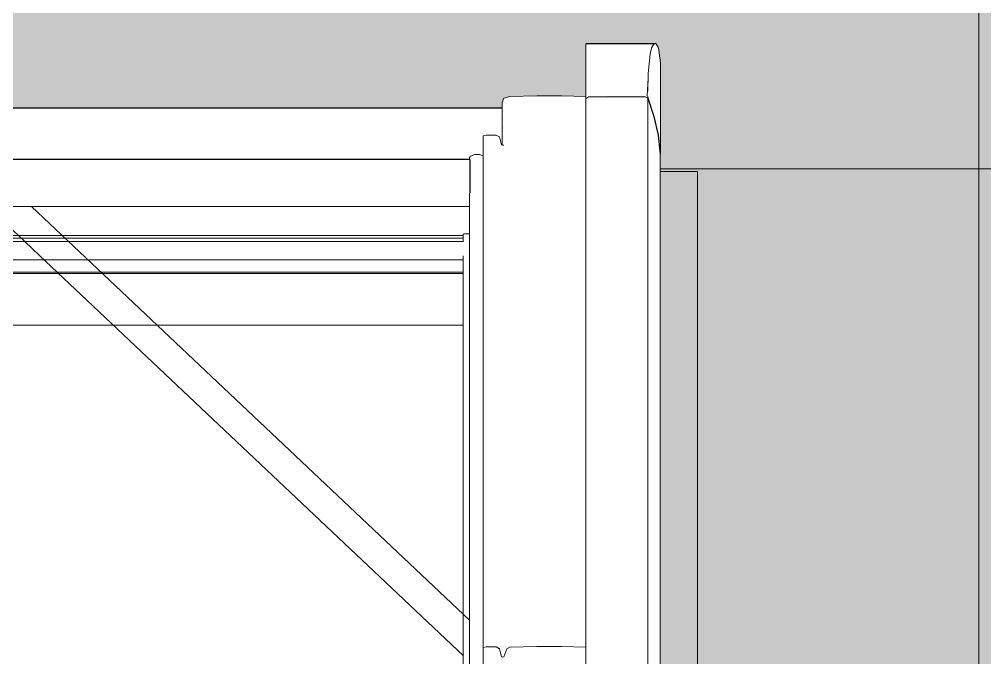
# Model space of a CAD drawing. Header units: metres. Extents: x -3 to 171, y -23 to 41.
# Drawn here: x 2.375 to 3.004, y -2.516 to -2.1 of the extents above; entities that cross this region are included whole.
import ezdxf

# ---------------------------------------------------------------- set-up
doc = ezdxf.new("R2010")
doc.units = ezdxf.units.M
doc.header["$MEASUREMENT"] = 0
doc.set_wipeout_variables(frame=1)
for name, pattern in [('Achse', [0.004, 0.002, -0.001, 0, -0.001]), ('Punkt 1_1', [0.075, 0.025, -0.05]), ('Wipeout_Contour', [1, 0, -1])]:
    doc.linetypes.add(name, pattern=pattern)
for name, color, linetype in [('6._Dach PP STG1_1_000 Achsraster', 7, 'Continuous'), ('6._Dach PP STG1_1_325 Dachfenster', 7, 'Continuous'), ('6._Dach PP STG1_1_330 Dachaufbau', 7, 'Continuous'), ('6._Dach PP STG1_1_950 Polierplan Bemaßung', 7, 'Continuous')]:
    doc.layers.add(name, color=color, linetype=linetype)

msp = doc.modelspace()

# ---------------------------------------------------------------- linework, layer by layer
at = {"layer": '6._Dach PP STG1_1_000 Achsraster', "color": 5, "linetype": 'Achse', "lineweight": 0, "ltscale": 1000}
msp.add_line((3, 3), (3, -22.52309), dxfattribs=at)
at = {"layer": '6._Dach PP STG1_1_325 Dachfenster', "color": 7, "linetype": 'Continuous', "lineweight": 13, "ltscale": 1000, "true_color": 0xf4f4f4, "flags": 128}
for points in [[(2.79235, -2.19932), (2.81685, -2.19932)], [(2.81685, -4.55782), (2.81685, -2.19932)], [(2.66415, -2.31926), (2.06955, -2.31926)], [(2.06955, -2.3636), (2.66415, -2.3636)]]:
    msp.add_lwpolyline(points, dxfattribs=at)
at = {"layer": '6._Dach PP STG1_1_950 Polierplan Bemaßung', "color": 3, "linetype": 'Punkt 1_1', "lineweight": 0, "ltscale": 1000}
msp.add_line((2.05285, -2.1975), (22.9775, -2.1975), dxfattribs=at)

# ---------------------------------------------------------------- next in the draw order: wipeouts: each hides what was drawn before it
at = {"color": 254, "linetype": 'Wipeout_Contour', "lineweight": 0, "ltscale": 12.448105}
msp.add_wipeout([(2.775, -2.1975), (1.075, -2.1975), (1.075, -2.22224), (2.775, -2.22224)], dxfattribs=at).dxf.layer = '6._Dach PP STG1_1_330 Dachaufbau'

# ---------------------------------------------------------------- next in the draw order: hatches: boundary and pattern name
at = {"layer": '6._Dach PP STG1_1_330 Dachaufbau', "linetype": 'Continuous', "lineweight": 0, "true_color": 0x000000}
h = msp.add_hatch(color=18, dxfattribs=at)
h.paths.add_polyline_path([(3.445, -0.4), (3.755, -0.4), (3.755, 0.07), (2.8, 0.07), (2.8, -0.77152), (1.05, -0.77152), (1.05, 0.07), (-0.00106, 0.07), (0.01606, -4.6), (6.325, -4.6), (6.325, -0.82361), (3.445, -0.82361)])
h.paths.add_polyline_path([(3.805, -2.1975), (5.505, -2.1975), (5.505, -3.79873), (3.805, -3.79873)], flags=0)
h.paths.add_polyline_path([(1.075, -3.79873), (1.075, -2.1975), (2.775, -2.1975), (2.775, -3.79873)], flags=0)

# ---------------------------------------------------------------- next in the draw order: linework, layer by layer
at = {"layer": '6._Dach PP STG1_1_330 Dachaufbau', "color": 7, "linetype": 'Continuous', "lineweight": 18, "ltscale": 1000, "flags": 128}
msp.add_lwpolyline([(2.775, -2.1975), (1.075, -2.1975)], dxfattribs=at)

# ---------------------------------------------------------------- next in the draw order: wipeouts: each hides what was drawn before it
at = {"color": 254, "linetype": 'Wipeout_Contour', "lineweight": 0, "ltscale": 14.102621}
msp.add_wipeout([(2.74405, -2.11859), (2.74405, -2.1228), (2.78589, -2.1228), (2.78685, -2.11859)], dxfattribs=at).dxf.layer = '6._Dach PP STG1_1_325 Dachfenster'
at = {"color": 254, "linetype": 'Wipeout_Contour', "lineweight": 0, "ltscale": 13.189371}
msp.add_wipeout([(2.06535, -2.20216), (2.66835, -2.20216), (2.66835, -2.19156), (2.06535, -2.19156)], dxfattribs=at).dxf.layer = '6._Dach PP STG1_1_325 Dachfenster'
at = {"color": 254, "linetype": 'Wipeout_Contour', "lineweight": 0, "ltscale": 13.22109}
msp.add_wipeout([(2.06535, -2.20648), (2.06535, -2.2115), (2.66835, -2.2115), (2.66835, -2.20648)], dxfattribs=at).dxf.layer = '6._Dach PP STG1_1_325 Dachfenster'
at = {"color": 254, "linetype": 'Wipeout_Contour', "lineweight": 0, "ltscale": 15.094879}
msp.add_wipeout([(2.67705, -2.50968), (2.67705, -2.69331), (2.67895, -2.69331), (2.67895, -2.50919)], dxfattribs=at).dxf.layer = '6._Dach PP STG1_1_325 Dachfenster'
at = {"color": 254, "linetype": 'Wipeout_Contour', "lineweight": 0, "ltscale": 15.134349}
msp.add_wipeout([(2.68895, -2.51562), (2.68895, -2.69331), (2.68975, -2.69331), (2.68975, -2.51591)], dxfattribs=at).dxf.layer = '6._Dach PP STG1_1_325 Dachfenster'
at = {"color": 254, "linetype": 'Wipeout_Contour', "lineweight": 0, "ltscale": 12.612424}
msp.add_wipeout([(2.775, -2.2576), (1.075, -2.2576), (1.075, -2.27528), (2.775, -2.27528)], dxfattribs=at).dxf.layer = '6._Dach PP STG1_1_330 Dachaufbau'

# ---------------------------------------------------------------- next in the draw order: linework, layer by layer
at = {"layer": '6._Dach PP STG1_1_330 Dachaufbau', "color": 7, "linetype": 'Continuous', "lineweight": 18, "ltscale": 1000, "flags": 128}
msp.add_lwpolyline([(1.075, -2.27528), (2.775, -2.27528)], dxfattribs=at)

# ---------------------------------------------------------------- next in the draw order: wipeouts: each hides what was drawn before it
at = {"color": 254, "linetype": 'Wipeout_Contour', "lineweight": 0, "ltscale": 14.099244}
msp.add_wipeout([(2.74405, -2.11624), (2.78826, -2.11624), (2.78955, -2.11589), (2.74405, -2.11589)], dxfattribs=at).dxf.layer = '6._Dach PP STG1_1_325 Dachfenster'
at = {"color": 254, "linetype": 'Wipeout_Contour', "lineweight": 0, "ltscale": 14.126227}
msp.add_wipeout([(2.74405, -2.13533), (2.78468, -2.13533), (2.78589, -2.1228), (2.74405, -2.1228)], dxfattribs=at).dxf.layer = '6._Dach PP STG1_1_325 Dachfenster'
at = {"color": 254, "linetype": 'Wipeout_Contour', "lineweight": 0, "ltscale": 13.208463}
msp.add_wipeout([(2.06535, -2.20648), (2.66835, -2.20648), (2.66835, -2.20216), (2.06535, -2.20216)], dxfattribs=at).dxf.layer = '6._Dach PP STG1_1_325 Dachfenster'
at = {"color": 254, "linetype": 'Wipeout_Contour', "lineweight": 0, "ltscale": 15.105789}
msp.add_wipeout([(2.67895, -2.50919), (2.67895, -2.69331), (2.68555, -2.69331), (2.68555, -2.50919)], dxfattribs=at).dxf.layer = '6._Dach PP STG1_1_325 Dachfenster'
at = {"color": 254, "linetype": 'Wipeout_Contour', "lineweight": 0, "ltscale": 15.136217}
msp.add_wipeout([(2.68975, -2.51591), (2.68975, -2.69331), (2.69055, -2.69331), (2.69055, -2.51569)], dxfattribs=at).dxf.layer = '6._Dach PP STG1_1_325 Dachfenster'
at = {"color": 254, "linetype": 'Wipeout_Contour', "lineweight": 0, "ltscale": 12.537035}
msp.add_wipeout([(2.775, -2.22224), (1.075, -2.22224), (1.075, -2.2576), (2.775, -2.2576)], dxfattribs=at).dxf.layer = '6._Dach PP STG1_1_330 Dachaufbau'

# ---------------------------------------------------------------- next in the draw order: linework, layer by layer
at = {"layer": '6._Dach PP STG1_1_330 Dachaufbau', "color": 7, "linetype": 'Continuous', "lineweight": 18, "ltscale": 1000, "flags": 128}
msp.add_lwpolyline([(2.775, -3.79873), (2.775, -2.1975)], dxfattribs=at)

# ---------------------------------------------------------------- next in the draw order: wipeouts: each hides what was drawn before it
at = {"color": 254, "linetype": 'Wipeout_Contour', "lineweight": 0, "ltscale": 14.102658}
msp.add_wipeout([(2.74405, -2.11859), (2.78685, -2.11859), (2.78826, -2.11624), (2.74405, -2.11624)], dxfattribs=at).dxf.layer = '6._Dach PP STG1_1_325 Dachfenster'
at = {"color": 254, "linetype": 'Wipeout_Contour', "lineweight": 0, "ltscale": 14.425267}
msp.add_wipeout([(2.67705, -2.176), (2.67705, -2.50968), (2.67895, -2.50919), (2.67895, -2.1755)], dxfattribs=at).dxf.layer = '6._Dach PP STG1_1_325 Dachfenster'
at = {"color": 254, "linetype": 'Wipeout_Contour', "lineweight": 0, "ltscale": 13.249053}
msp.add_wipeout([(2.06545, -2.21666), (2.06545, -2.2221), (2.66825, -2.2221), (2.66825, -2.21666)], dxfattribs=at).dxf.layer = '6._Dach PP STG1_1_325 Dachfenster'
at = {"color": 254, "linetype": 'Wipeout_Contour', "lineweight": 0, "ltscale": 15.14665}
msp.add_wipeout([(2.68765, -2.51046), (2.68765, -2.69331), (2.68895, -2.69331), (2.68895, -2.51562)], dxfattribs=at).dxf.layer = '6._Dach PP STG1_1_325 Dachfenster'

# ---------------------------------------------------------------- next in the draw order: wipeouts: each hides what was drawn before it
at = {"color": 254, "linetype": 'Wipeout_Contour', "lineweight": 0, "ltscale": 19.748362}
msp.add_wipeout([(2.06535, -2.21235), (2.06535, -2.2132), (2.06545, -2.21425), (2.66825, -2.21425), (2.66825, -2.21347), (2.66835, -2.21235)], dxfattribs=at).dxf.layer = '6._Dach PP STG1_1_325 Dachfenster'
at = {"color": 254, "linetype": 'Wipeout_Contour', "lineweight": 0, "ltscale": 15.151943}
msp.add_wipeout([(2.69055, -2.51569), (2.69055, -2.69331), (2.69255, -2.69331), (2.69255, -2.51053)], dxfattribs=at).dxf.layer = '6._Dach PP STG1_1_325 Dachfenster'

# ---------------------------------------------------------------- next in the draw order: wipeouts: each hides what was drawn before it
at = {"color": 254, "linetype": 'Wipeout_Contour', "lineweight": 0, "ltscale": 13.236061}
msp.add_wipeout([(2.06545, -2.21425), (2.06545, -2.21531), (2.66825, -2.21531), (2.66825, -2.21425)], dxfattribs=at).dxf.layer = '6._Dach PP STG1_1_325 Dachfenster'
at = {"color": 254, "linetype": 'Wipeout_Contour', "lineweight": 0, "ltscale": 15.123135}
msp.add_wipeout([(2.68555, -2.50919), (2.68555, -2.69331), (2.68765, -2.69331), (2.68765, -2.51046)], dxfattribs=at).dxf.layer = '6._Dach PP STG1_1_325 Dachfenster'
at = {"color": 254, "linetype": 'Wipeout_Contour', "lineweight": 0, "ltscale": 15.141167}
msp.add_wipeout([(2.69255, -2.51053), (2.69255, -2.69331), (2.69435, -2.69331), (2.69435, -2.50947)], dxfattribs=at).dxf.layer = '6._Dach PP STG1_1_325 Dachfenster'

# ---------------------------------------------------------------- next in the draw order: wipeouts: each hides what was drawn before it
at = {"color": 254, "linetype": 'Wipeout_Contour', "lineweight": 0, "ltscale": 14.438318}
msp.add_wipeout([(2.67895, -2.50919), (2.68555, -2.50919), (2.68555, -2.1755), (2.67895, -2.1755)], dxfattribs=at).dxf.layer = '6._Dach PP STG1_1_325 Dachfenster'
at = {"color": 254, "linetype": 'Wipeout_Contour', "lineweight": 0, "ltscale": 14.475709}
msp.add_wipeout([(2.68975, -2.18222), (2.68895, -2.18194), (2.68895, -2.51562), (2.68975, -2.51591)], dxfattribs=at).dxf.layer = '6._Dach PP STG1_1_325 Dachfenster'
at = {"color": 254, "linetype": 'Wipeout_Contour', "lineweight": 0, "ltscale": 13.228379}
msp.add_wipeout([(2.06535, -2.2115), (2.06535, -2.21235), (2.66835, -2.21235), (2.66835, -2.2115)], dxfattribs=at).dxf.layer = '6._Dach PP STG1_1_325 Dachfenster'
at = {"color": 254, "linetype": 'Wipeout_Contour', "lineweight": 0, "ltscale": 15.168403}
msp.add_wipeout([(2.69435, -2.50947), (2.69435, -2.69331), (2.71195, -2.69331), (2.71195, -2.50891)], dxfattribs=at).dxf.layer = '6._Dach PP STG1_1_325 Dachfenster'

# ---------------------------------------------------------------- next in the draw order: wipeouts: each hides what was drawn before it
at = {"color": 254, "linetype": 'Wipeout_Contour', "lineweight": 0, "ltscale": 17.340053}
msp.add_wipeout([(2.69045, -2.18204), (2.68975, -2.18222), (2.68975, -2.51591), (2.69055, -2.51569), (2.69055, -2.18197)], dxfattribs=at).dxf.layer = '6._Dach PP STG1_1_325 Dachfenster'
at = {"color": 254, "linetype": 'Wipeout_Contour', "lineweight": 0, "ltscale": 46.549567}
msp.add_wipeout([(2.05665, -2.18441), (2.05665, -2.18898), (2.05905, -2.18816), (2.06215, -2.18823), (2.06495, -2.18936), (2.06545, -2.19021), (2.06545, -2.19134), (2.66825, -2.19134), (2.66825, -2.19021), (2.66875, -2.18936), (2.67155, -2.18823), (2.67465, -2.18816), (2.67705, -2.18898), (2.67705, -2.18441)], dxfattribs=at).dxf.layer = '6._Dach PP STG1_1_325 Dachfenster'
at = {"color": 254, "linetype": 'Wipeout_Contour', "lineweight": 0, "ltscale": 13.238283}
msp.add_wipeout([(2.06545, -2.21595), (2.66825, -2.21595), (2.66825, -2.21531), (2.06545, -2.21531)], dxfattribs=at).dxf.layer = '6._Dach PP STG1_1_325 Dachfenster'
at = {"color": 254, "linetype": 'Wipeout_Contour', "lineweight": 0, "ltscale": 15.214479}
msp.add_wipeout([(2.71195, -2.50891), (2.71195, -2.69331), (2.72815, -2.69331), (2.72815, -2.50891)], dxfattribs=at).dxf.layer = '6._Dach PP STG1_1_325 Dachfenster'

# ---------------------------------------------------------------- next in the draw order: wipeouts: each hides what was drawn before it
at = {"color": 254, "linetype": 'Wipeout_Contour', "lineweight": 0, "ltscale": 14.471103}
msp.add_wipeout([(2.69055, -2.18197), (2.69055, -2.51569), (2.69255, -2.51053), (2.69255, -2.17681)], dxfattribs=at).dxf.layer = '6._Dach PP STG1_1_325 Dachfenster'
at = {"color": 254, "linetype": 'Wipeout_Contour', "lineweight": 0, "ltscale": 14.712945}
msp.add_wipeout([(2.67705, -2.18898), (2.67465, -2.18816), (2.67465, -2.69331), (2.67705, -2.69331)], dxfattribs=at).dxf.layer = '6._Dach PP STG1_1_325 Dachfenster'
at = {"color": 254, "linetype": 'Wipeout_Contour', "lineweight": 0, "ltscale": 10.423395}
msp.add_wipeout([(2.06535, -2.19156), (2.66835, -2.19156), (2.06535, -2.19134)], dxfattribs=at).dxf.layer = '6._Dach PP STG1_1_325 Dachfenster'
at = {"color": 254, "linetype": 'Wipeout_Contour', "lineweight": 0, "ltscale": 13.2401}
msp.add_wipeout([(2.06545, -2.21666), (2.66825, -2.21666), (2.66825, -2.21595), (2.06545, -2.21595)], dxfattribs=at).dxf.layer = '6._Dach PP STG1_1_325 Dachfenster'
at = {"color": 254, "linetype": 'Wipeout_Contour', "lineweight": 0, "ltscale": 19.095103}
msp.add_wipeout([(2.72815, -2.69331), (2.74405, -2.69331), (2.74405, -2.67954), (2.74405, -2.50942), (2.72815, -2.50891)], dxfattribs=at).dxf.layer = '6._Dach PP STG1_1_325 Dachfenster'

# ---------------------------------------------------------------- next in the draw order: wipeouts: each hides what was drawn before it
at = {"color": 254, "linetype": 'Wipeout_Contour', "lineweight": 0, "ltscale": 14.472145}
msp.add_wipeout([(2.69255, -2.17681), (2.69255, -2.51053), (2.69435, -2.50947), (2.69435, -2.17575)], dxfattribs=at).dxf.layer = '6._Dach PP STG1_1_325 Dachfenster'
at = {"color": 254, "linetype": 'Wipeout_Contour', "lineweight": 0, "ltscale": 14.60021}
msp.add_wipeout([(2.74405, -2.1757), (2.72815, -2.17519), (2.72815, -2.50891), (2.74405, -2.50942)], dxfattribs=at).dxf.layer = '6._Dach PP STG1_1_325 Dachfenster'
at = {"color": 254, "linetype": 'Wipeout_Contour', "lineweight": 0, "ltscale": 14.465361}
msp.add_wipeout([(2.68765, -2.17678), (2.68765, -2.51046), (2.68895, -2.51562), (2.68895, -2.18194)], dxfattribs=at).dxf.layer = '6._Dach PP STG1_1_325 Dachfenster'
at = {"color": 254, "linetype": 'Wipeout_Contour', "lineweight": 0, "ltscale": 21.740172}
msp.add_wipeout([(2.66825, -2.19134), (2.66835, -2.2132), (2.66825, -2.69331), (2.66875, -2.69331), (2.66875, -2.18936), (2.66825, -2.19021)], dxfattribs=at).dxf.layer = '6._Dach PP STG1_1_325 Dachfenster'

# ---------------------------------------------------------------- next in the draw order: linework, layer by layer
at = {"layer": '6._Dach PP STG1_1_325 Dachfenster', "color": 7, "linetype": 'Continuous', "lineweight": 13, "ltscale": 1000, "flags": 128}
for points in [[(2.68895, -2.51562), (2.68975, -2.51591)], [(2.68975, -2.51591), (2.69055, -2.51569)]]:
    msp.add_lwpolyline(points, dxfattribs=at)

# ---------------------------------------------------------------- next in the draw order: wipeouts: each hides what was drawn before it
at = {"color": 254, "linetype": 'Wipeout_Contour', "lineweight": 0, "ltscale": 14.452233}
msp.add_wipeout([(2.68555, -2.1755), (2.68555, -2.50919), (2.68765, -2.51046), (2.68765, -2.17678)], dxfattribs=at).dxf.layer = '6._Dach PP STG1_1_325 Dachfenster'
at = {"color": 254, "linetype": 'Wipeout_Contour', "lineweight": 0, "ltscale": 14.501505}
msp.add_wipeout([(2.69435, -2.50947), (2.71195, -2.50891), (2.71195, -2.17519), (2.69435, -2.17575)], dxfattribs=at).dxf.layer = '6._Dach PP STG1_1_325 Dachfenster'
at = {"color": 254, "linetype": 'Wipeout_Contour', "lineweight": 0, "ltscale": 14.69672}
msp.add_wipeout([(2.66875, -2.69331), (2.67155, -2.69331), (2.67155, -2.18823), (2.66875, -2.18936)], dxfattribs=at).dxf.layer = '6._Dach PP STG1_1_325 Dachfenster'

# ---------------------------------------------------------------- next in the draw order: linework, layer by layer
at = {"layer": '6._Dach PP STG1_1_325 Dachfenster', "color": 7, "linetype": 'Continuous', "lineweight": 13, "ltscale": 1000, "flags": 128}
for points in [[(2.06535, -2.19134), (2.66835, -2.19134)], [(2.66825, -2.19021), (2.66825, -2.19134)], [(2.66835, -2.2132), (2.66835, -2.21235), (2.66835, -2.2115), (2.66835, -2.20648), (2.66835, -2.20216), (2.66835, -2.19156)], [(2.68555, -2.50919), (2.68765, -2.51046)], [(2.69255, -2.51053), (2.69435, -2.50947)], [(2.68765, -2.51046), (2.68895, -2.51562)], [(2.69055, -2.51569), (2.69255, -2.51053)]]:
    msp.add_lwpolyline(points, dxfattribs=at)

# ---------------------------------------------------------------- next in the draw order: wipeouts: each hides what was drawn before it
at = {"color": 254, "linetype": 'Wipeout_Contour', "lineweight": 0, "ltscale": 11.215382}
msp.add_wipeout([(2.68955, -2.15426), (2.68955, -2.18215), (2.69045, -2.18204)], dxfattribs=at).dxf.layer = '6._Dach PP STG1_1_325 Dachfenster'
at = {"color": 254, "linetype": 'Wipeout_Contour', "lineweight": 0, "ltscale": 14.55156}
msp.add_wipeout([(2.71195, -2.17519), (2.71195, -2.50891), (2.72815, -2.50891), (2.72815, -2.17519)], dxfattribs=at).dxf.layer = '6._Dach PP STG1_1_325 Dachfenster'
at = {"color": 254, "linetype": 'Wipeout_Contour', "lineweight": 0, "ltscale": 14.7036}
msp.add_wipeout([(2.67155, -2.18823), (2.67155, -2.69331), (2.67465, -2.69331), (2.67465, -2.18816)], dxfattribs=at).dxf.layer = '6._Dach PP STG1_1_325 Dachfenster'
at = {"color": 254, "linetype": 'Wipeout_Contour', "lineweight": 0, "ltscale": 27.983962}
msp.add_wipeout([(2.06545, -2.49183), (2.06545, -2.51658), (2.25259, -2.69331), (2.48111, -2.69331), (2.66825, -2.51658), (2.66825, -2.49183), (2.38273, -2.22217), (2.35098, -2.22217)], dxfattribs=at).dxf.layer = '6._Dach PP STG1_1_325 Dachfenster'

# ---------------------------------------------------------------- next in the draw order: linework, layer by layer
at = {"layer": '6._Dach PP STG1_1_325 Dachfenster', "color": 7, "linetype": 'Continuous', "lineweight": 13, "ltscale": 1000, "flags": 128}
for points in [[(2.66875, -2.18936), (2.67155, -2.18823)], [(2.67155, -2.18823), (2.67465, -2.18816)], [(2.67465, -2.18816), (2.67705, -2.18898)], [(2.66825, -2.19021), (2.66875, -2.18936)], [(2.67705, -2.50968), (2.67895, -2.50919), (2.68555, -2.50919)]]:
    msp.add_lwpolyline(points, dxfattribs=at)

# ---------------------------------------------------------------- next in the draw order: wipeouts: each hides what was drawn before it
at = {"color": 254, "linetype": 'Wipeout_Contour', "lineweight": 0, "ltscale": 14.180215}
msp.add_wipeout([(2.69056, -2.15159), (2.68955, -2.15426), (2.69055, -2.1819), (2.69255, -2.17681)], dxfattribs=at).dxf.layer = '6._Dach PP STG1_1_325 Dachfenster'
at = {"color": 254, "linetype": 'Wipeout_Contour', "lineweight": 0, "ltscale": 14.097779}
msp.add_wipeout([(2.72815, -2.17519), (2.74405, -2.1757), (2.74405, -2.15039), (2.72815, -2.14987)], dxfattribs=at).dxf.layer = '6._Dach PP STG1_1_325 Dachfenster'
at = {"color": 254, "linetype": 'Wipeout_Contour', "lineweight": 0, "ltscale": 9.860152}
msp.add_wipeout([(2.38273, -2.22217), (2.66825, -2.49183), (2.66825, -2.22217)], dxfattribs=at).dxf.layer = '6._Dach PP STG1_1_325 Dachfenster'

# ---------------------------------------------------------------- next in the draw order: linework, layer by layer
at = {"layer": '6._Dach PP STG1_1_325 Dachfenster', "color": 7, "linetype": 'Continuous', "lineweight": 13, "ltscale": 1000, "flags": 128}
for points in [[(2.66825, -2.21347), (2.66825, -2.69331)], [(2.06545, -2.2221), (2.66825, -2.2221)], [(2.06545, -2.22217), (2.66825, -2.22217)], [(2.38273, -2.22217), (2.66825, -2.49183)], [(2.36685, -2.23405), (2.37831, -2.24487), (2.38804, -2.25406), (2.66429, -2.51496)], [(2.06942, -2.24487), (2.66429, -2.24487)], [(2.06955, -2.24098), (2.66415, -2.24098)], [(2.06955, -2.24268), (2.66415, -2.24268)], [(2.66415, -2.24013), (2.66415, -2.24487)], [(2.66825, -2.23992), (2.66435, -2.23992)], [(2.06955, -2.25689), (2.66415, -2.25689)], [(2.66415, -2.25435), (2.66415, -2.69331)], [(2.06955, -2.26502), (2.66415, -2.26502)], [(2.06955, -2.2658), (2.66415, -2.2658)], [(2.06955, -2.29953), (2.66415, -2.29953)]]:
    msp.add_lwpolyline(points, dxfattribs=at)

# ---------------------------------------------------------------- next in the draw order: wipeouts: each hides what was drawn before it
at = {"color": 254, "linetype": 'Wipeout_Contour', "lineweight": 0, "ltscale": 10.793861}
msp.add_wipeout([(2.69055, -2.1515), (2.69255, -2.17681), (2.69435, -2.17575)], dxfattribs=at).dxf.layer = '6._Dach PP STG1_1_325 Dachfenster'
at = {"color": 254, "linetype": 'Wipeout_Contour', "lineweight": 0, "ltscale": 39.138975}
msp.add_wipeout([(2.78413, -2.15046), (2.74405, -2.15046), (2.74405, -2.15186), (2.74575, -2.15061), (2.78255, -2.15061), (2.78435, -2.15157), (2.78835, -2.16352), (2.79105, -2.17569), (2.79235, -2.18793), (2.79125, -2.17569), (2.78855, -2.16352), (2.78455, -2.15157)], dxfattribs=at).dxf.layer = '6._Dach PP STG1_1_325 Dachfenster'

# ---------------------------------------------------------------- next in the draw order: wipeouts: each hides what was drawn before it
at = {"color": 254, "linetype": 'Wipeout_Contour', "lineweight": 0, "ltscale": 17.095421}
msp.add_wipeout([(2.74405, -2.15004), (2.78405, -2.15004), (2.78455, -2.13852), (2.78468, -2.13533), (2.74405, -2.13533)], dxfattribs=at).dxf.layer = '6._Dach PP STG1_1_325 Dachfenster'
at = {"color": 254, "linetype": 'Wipeout_Contour', "lineweight": 0, "ltscale": 9.81532}
msp.add_wipeout([(2.69055, -2.1515), (2.69435, -2.17575), (2.69435, -2.15044)], dxfattribs=at).dxf.layer = '6._Dach PP STG1_1_325 Dachfenster'

# ---------------------------------------------------------------- next in the draw order: linework, layer by layer
at = {"layer": '6._Dach PP STG1_1_325 Dachfenster', "color": 7, "linetype": 'Continuous', "lineweight": 13, "ltscale": 1000, "flags": 128}
msp.add_lwpolyline([(2.68955, -2.15426), (2.69055, -2.1515)], dxfattribs=at)

# ---------------------------------------------------------------- next in the draw order: wipeouts: each hides what was drawn before it
at = {"color": 254, "linetype": 'Wipeout_Contour', "lineweight": 0, "ltscale": 13.990005}
msp.add_wipeout([(2.71195, -2.14987), (2.69435, -2.15044), (2.69435, -2.17575), (2.71195, -2.17519)], dxfattribs=at).dxf.layer = '6._Dach PP STG1_1_325 Dachfenster'
at = {"color": 254, "linetype": 'Wipeout_Contour', "lineweight": 0, "ltscale": 11.33725}
msp.add_wipeout([(2.74405, -2.15046), (2.78413, -2.15046), (2.74405, -2.15004)], dxfattribs=at).dxf.layer = '6._Dach PP STG1_1_325 Dachfenster'
at = {"color": 254, "linetype": 'Wipeout_Contour', "lineweight": 0, "ltscale": 52.279334}
msp.add_wipeout([(2.04415, -2.16985), (2.04415, -2.18215), (2.04475, -2.18194), (2.04605, -2.17678), (2.04815, -2.1755), (2.05475, -2.1755), (2.05665, -2.176), (2.05665, -2.18441), (2.67705, -2.18441), (2.67705, -2.176), (2.67895, -2.1755), (2.68555, -2.1755), (2.68765, -2.17678), (2.68895, -2.18194), (2.68955, -2.18215), (2.68955, -2.16985)], dxfattribs=at).dxf.layer = '6._Dach PP STG1_1_325 Dachfenster'

# ---------------------------------------------------------------- next in the draw order: linework, layer by layer
at = {"layer": '6._Dach PP STG1_1_325 Dachfenster', "color": 7, "linetype": 'Continuous', "lineweight": 13, "ltscale": 1000, "flags": 128}
for points in [[(2.67705, -2.176), (2.67895, -2.1755), (2.68555, -2.1755)], [(2.67705, -2.176), (2.67705, -2.50968), (2.67705, -2.69331)], [(2.68555, -2.1755), (2.68765, -2.17678)], [(2.68765, -2.17678), (2.68895, -2.18194)], [(2.68895, -2.18194), (2.68975, -2.18222)], [(2.68975, -2.18222), (2.69045, -2.18204)]]:
    msp.add_lwpolyline(points, dxfattribs=at)

# ---------------------------------------------------------------- next in the draw order: wipeouts: each hides what was drawn before it
at = {"color": 254, "linetype": 'Wipeout_Contour', "lineweight": 0, "ltscale": 10.458147}
msp.add_wipeout([(2.78455, -2.13852), (2.78405, -2.15004), (2.78455, -2.15157)], dxfattribs=at).dxf.layer = '6._Dach PP STG1_1_325 Dachfenster'
at = {"color": 254, "linetype": 'Wipeout_Contour', "lineweight": 0, "ltscale": 14.04814}
msp.add_wipeout([(2.71195, -2.17519), (2.72815, -2.17519), (2.72815, -2.14987), (2.71195, -2.14987)], dxfattribs=at).dxf.layer = '6._Dach PP STG1_1_325 Dachfenster'
at = {"color": 254, "linetype": 'Wipeout_Contour', "lineweight": 0, "ltscale": 14.91879}
msp.add_wipeout([(2.74405, -2.15186), (2.74405, -2.72249), (2.74575, -2.72249), (2.74575, -2.15061)], dxfattribs=at).dxf.layer = '6._Dach PP STG1_1_325 Dachfenster'
at = {"color": 254, "linetype": 'Wipeout_Contour', "lineweight": 0, "ltscale": 13.111861}
msp.add_wipeout([(2.04415, -2.1579), (2.04415, -2.16985), (2.68955, -2.16985), (2.68955, -2.1579)], dxfattribs=at).dxf.layer = '6._Dach PP STG1_1_325 Dachfenster'

# ---------------------------------------------------------------- next in the draw order: wipeouts: each hides what was drawn before it
at = {"color": 254, "linetype": 'Wipeout_Contour', "lineweight": 0, "ltscale": 24.748985}
msp.add_wipeout([(2.78455, -2.15157), (2.78855, -2.16352), (2.78855, -2.11619), (2.78685, -2.11859), (2.78589, -2.1228), (2.78468, -2.13533), (2.78455, -2.13852)], dxfattribs=at).dxf.layer = '6._Dach PP STG1_1_325 Dachfenster'
at = {"color": 254, "linetype": 'Wipeout_Contour', "lineweight": 0, "ltscale": 9.414913}
msp.add_wipeout([(2.68955, -2.15783), (2.04415, -2.15783), (2.68955, -2.1579)], dxfattribs=at).dxf.layer = '6._Dach PP STG1_1_325 Dachfenster'

# ---------------------------------------------------------------- next in the draw order: linework, layer by layer
at = {"layer": '6._Dach PP STG1_1_325 Dachfenster', "color": 7, "linetype": 'Continuous', "lineweight": 13, "ltscale": 1000, "flags": 128}
for points in [[(2.04415, -2.15783), (2.68955, -2.15783)], [(2.68955, -2.18215), (2.68955, -2.15426)]]:
    msp.add_lwpolyline(points, dxfattribs=at)

# ---------------------------------------------------------------- next in the draw order: wipeouts: each hides what was drawn before it
at = {"color": 254, "linetype": 'Wipeout_Contour', "lineweight": 0, "ltscale": 17.556301}
msp.add_wipeout([(2.79125, -2.11886), (2.79125, -2.17569), (2.79255, -2.18793), (2.79255, -2.12852), (2.79179, -2.12203)], dxfattribs=at).dxf.layer = '6._Dach PP STG1_1_325 Dachfenster'
at = {"color": 254, "linetype": 'Wipeout_Contour', "lineweight": 0, "ltscale": 14.978392}
msp.add_wipeout([(2.78255, -2.15061), (2.74575, -2.15061), (2.74575, -2.72249), (2.78255, -2.72249)], dxfattribs=at).dxf.layer = '6._Dach PP STG1_1_325 Dachfenster'

# ---------------------------------------------------------------- next in the draw order: linework, layer by layer
at = {"layer": '6._Dach PP STG1_1_325 Dachfenster', "color": 7, "linetype": 'Continuous', "lineweight": 13, "ltscale": 1000, "flags": 128}
for points in [[(2.74405, -2.15004), (2.74405, -2.13533), (2.74405, -2.1228), (2.74405, -2.11859), (2.74405, -2.11624)], [(2.69055, -2.1515), (2.69435, -2.15044), (2.71195, -2.14987), (2.72815, -2.14987), (2.74405, -2.15039)], [(2.74405, -2.15186), (2.74405, -2.15046)], [(2.74575, -2.15061), (2.74405, -2.15186)], [(2.74405, -2.15186), (2.74405, -2.72249)], [(2.69435, -2.50947), (2.71195, -2.50891), (2.72815, -2.50891), (2.74405, -2.50942)]]:
    msp.add_lwpolyline(points, dxfattribs=at)

# ---------------------------------------------------------------- next in the draw order: wipeouts: each hides what was drawn before it
at = {"color": 254, "linetype": 'Wipeout_Contour', "lineweight": 0, "ltscale": 20.407603}
msp.add_wipeout([(2.78955, -2.11589), (2.78855, -2.11619), (2.78855, -2.16352), (2.79125, -2.17569), (2.79125, -2.11886), (2.79086, -2.11774)], dxfattribs=at).dxf.layer = '6._Dach PP STG1_1_325 Dachfenster'
at = {"color": 254, "linetype": 'Wipeout_Contour', "lineweight": 0, "ltscale": 19.091381}
msp.add_wipeout([(2.78435, -2.15157), (2.78255, -2.15061), (2.78255, -2.72249), (2.78402, -2.72249), (2.78435, -2.72323)], dxfattribs=at).dxf.layer = '6._Dach PP STG1_1_325 Dachfenster'

# ---------------------------------------------------------------- next in the draw order: linework, layer by layer
at = {"layer": '6._Dach PP STG1_1_325 Dachfenster', "color": 7, "linetype": 'Continuous', "lineweight": 13, "ltscale": 1000, "flags": 128}
msp.add_lwpolyline([(2.78955, -2.11589), (2.74405, -2.11589)], dxfattribs=at)

# ---------------------------------------------------------------- next in the draw order: wipeouts: each hides what was drawn before it
at = {"color": 254, "linetype": 'Wipeout_Contour', "lineweight": 0, "ltscale": 19.638724}
msp.add_wipeout([(2.79235, -2.18793), (2.79105, -2.17569), (2.79105, -2.74698), (2.79125, -2.74788), (2.79235, -2.75824)], dxfattribs=at).dxf.layer = '6._Dach PP STG1_1_325 Dachfenster'

# ---------------------------------------------------------------- next in the draw order: wipeouts: each hides what was drawn before it
at = {"color": 254, "linetype": 'Wipeout_Contour', "lineweight": 0, "ltscale": 19.645713}
msp.add_wipeout([(2.78835, -2.16352), (2.78835, -2.73511), (2.78855, -2.73571), (2.79105, -2.74698), (2.79105, -2.17569)], dxfattribs=at).dxf.layer = '6._Dach PP STG1_1_325 Dachfenster'

# ---------------------------------------------------------------- next in the draw order: linework, layer by layer
at = {"layer": '6._Dach PP STG1_1_325 Dachfenster', "color": 7, "linetype": 'Continuous', "lineweight": 13, "ltscale": 1000, "flags": 128}
for points in [[(2.79255, -2.18793), (2.79255, -2.12852)], [(2.79235, -2.18793), (2.79235, -2.75824)]]:
    msp.add_lwpolyline(points, dxfattribs=at)

# ---------------------------------------------------------------- next in the draw order: wipeouts: each hides what was drawn before it
at = {"color": 254, "linetype": 'Wipeout_Contour', "lineweight": 0, "ltscale": 19.610348}
msp.add_wipeout([(2.78835, -2.16352), (2.78435, -2.15157), (2.78435, -2.72323), (2.78455, -2.72376), (2.78835, -2.73511)], dxfattribs=at).dxf.layer = '6._Dach PP STG1_1_325 Dachfenster'

# ---------------------------------------------------------------- next in the draw order: linework, layer by layer
at = {"layer": '6._Dach PP STG1_1_325 Dachfenster', "color": 7, "linetype": 'Continuous', "lineweight": 13, "ltscale": 1000, "flags": 128}
for points in [[(2.78405, -2.15004), (2.78455, -2.13852), (2.78468, -2.13533), (2.78589, -2.1228), (2.78685, -2.11859), (2.78826, -2.11624), (2.78955, -2.11589), (2.79086, -2.11774), (2.79125, -2.11886), (2.79179, -2.12203), (2.79255, -2.12852)], [(2.78255, -2.15061), (2.74575, -2.15061)], [(2.78435, -2.15157), (2.78255, -2.15061)], [(2.79255, -2.18793), (2.79125, -2.17569), (2.78855, -2.16352), (2.78455, -2.15157), (2.78413, -2.15046)], [(2.78435, -2.15157), (2.78435, -2.72323)], [(2.79235, -2.18793), (2.79105, -2.17569), (2.78835, -2.16352), (2.78435, -2.15157)]]:
    msp.add_lwpolyline(points, dxfattribs=at)

doc.saveas('drawing.dxf')
